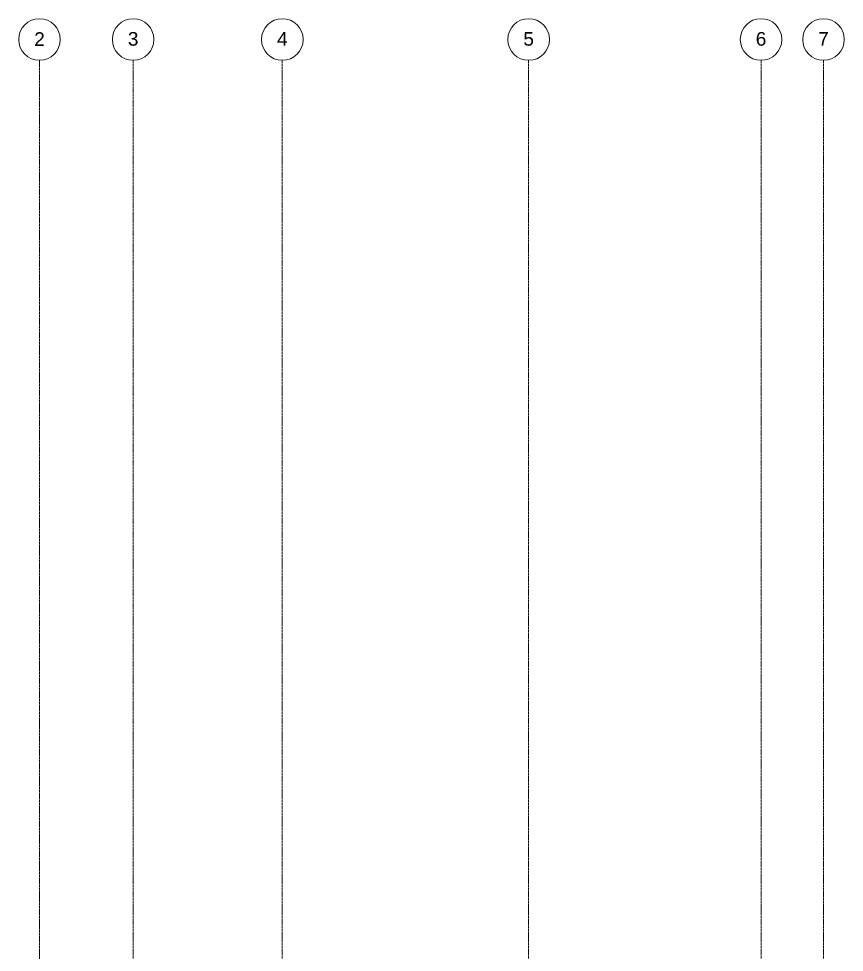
# Model space of a CAD drawing. Header units: inches. Extents: x -3679 to 241, y -496 to 1784.
# Drawn here: x -3088 to -2850, y 1514.6 to 1783.7 of the extents above; entities that cross this region are included whole.
import ezdxf

# ---------------------------------------------------------------- set-up
doc = ezdxf.new("R2010")
doc.units = ezdxf.units.IN
doc.header["$MEASUREMENT"] = 0
doc.linetypes.add('Grid Line', pattern=[0.875, 0.5, -0.125, 0.125, -0.125])
doc.layers.add('S-GRID', color=8, linetype='Continuous', lineweight=9)
doc.layers.add('S-GRID-IDEN', color=8, linetype='Continuous', lineweight=13)
doc.styles.add('Arial', font='arial.ttf', dxfattribs={"height": 3.934132})

# ---------------------------------------------------------------- blocks, each defined once
blk = doc.blocks.new('Grid - 3_16_-139788-SECOND LEVEL')
at = {"layer": 'S-GRID-IDEN'}
blk.add_circle((0, 0), 0.1875, dxfattribs=at)

msp = doc.modelspace()

# ---------------------------------------------------------------- linework, layer by layer
at = {"layer": 'S-GRID', "linetype": 'Grid Line'}
for p, q in [((-3082, -484.26), (-3082, 1771.74)), ((-3055, 1771.74), (-3055, -484.26)), ((-3012, 1771.74), (-3012, -484.26)), ((-2941, 1771.74), (-2941, -484.26)), ((-2874, 1771.74), (-2874, -484.26)), ((-2856, 1771.74), (-2856, -484.26))]:
    msp.add_line(p, q, dxfattribs=at)

# ---------------------------------------------------------------- block references
at = {"layer": 'S-GRID-IDEN', "xscale": 31.99999999999999, "yscale": 31.99999999999999, "zscale": 31.99999999999999}
msp.add_blockref('Grid - 3_16_-139788-SECOND LEVEL', (-3082, 1777.74), dxfattribs=at)
at = {"layer": 'S-GRID-IDEN', "xscale": 31.99999999999999, "yscale": 31.99999999999999, "zscale": 31.99999999999999, "rotation": 180}
for p in [(-3055, 1777.74), (-3012, 1777.74), (-2941, 1777.74), (-2874, 1777.74), (-2856, 1777.74)]:
    msp.add_blockref('Grid - 3_16_-139788-SECOND LEVEL', p, dxfattribs=at)

# ---------------------------------------------------------------- next in the draw order: texts
at = {"layer": 'S-GRID-IDEN', "lineweight": 9, "char_height": 3.93, "width": 3.648, "attachment_point": 2, "line_spacing_factor": 0.938532, "style": 'Arial', "bg_fill": 3, "box_fill_scale": 1.25, "bg_fill_color": 0, "bg_fill_transparency": 0}
for s, insert in [('2', (-3082, 1779.83)), ('3', (-3055, 1779.89)), ('4', (-3012, 1779.89)), ('5', (-2941, 1779.89)), ('6', (-2874, 1779.89)), ('7', (-2856, 1779.89))]:
    msp.add_mtext(s, dxfattribs=dict(at, insert=insert))

doc.saveas('drawing.dxf')
